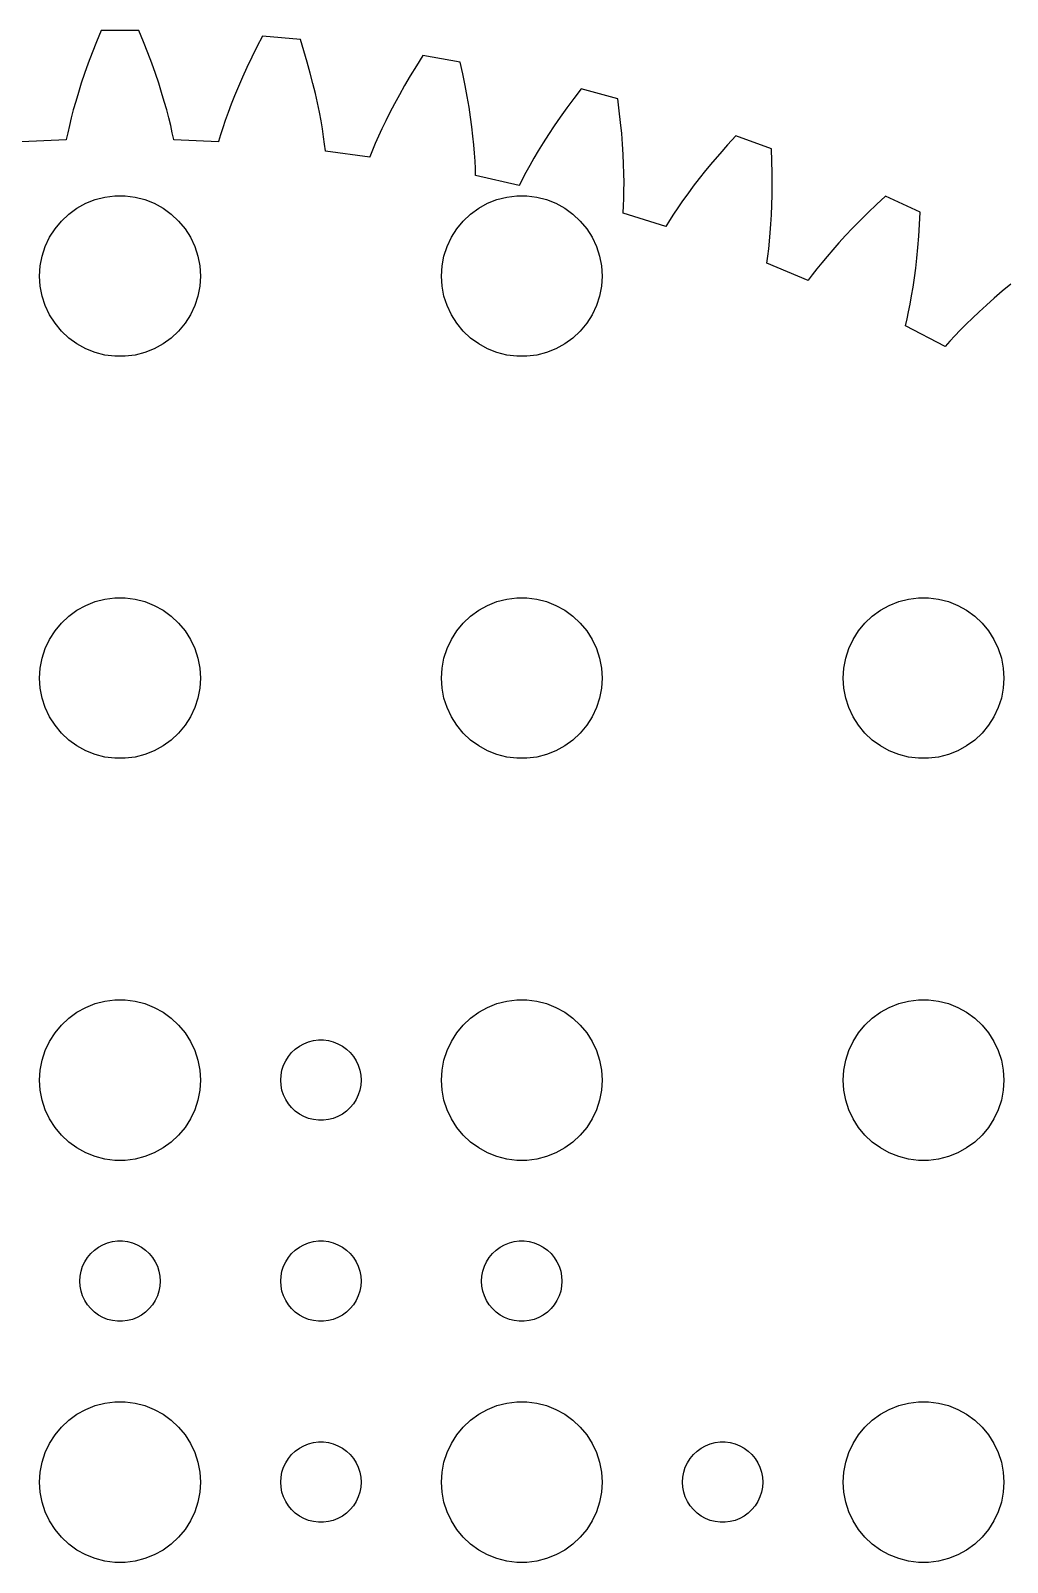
# Model space of a CAD drawing. Header units: metres. Extents: x -69 to 69, y 41 to 289.
# Drawn here: x -3.3 to 33.1, y 232 to 289.2 of the extents above; entities that cross this region are included whole.
import ezdxf

# ---------------------------------------------------------------- set-up
doc = ezdxf.new("R2010")
doc.units = ezdxf.units.M

msp = doc.modelspace()

# ---------------------------------------------------------------- linework, layer by layer
for p, q in [((-0.88176, 288.737), (-1.04155, 288.33)), ((-0.70831, 289.157), (-0.88176, 288.737)), ((0.70831, 289.157), (-0.70831, 289.157)), ((0.88176, 288.737), (0.70831, 289.157)), ((1.04155, 288.33), (0.88176, 288.737)), ((5.32181, 288.956), (5.11238, 288.552)), ((6.73305, 288.832), (5.32181, 288.956)), ((6.8692, 288.398), (6.73305, 288.832)), ((-1.04155, 288.33), (-1.18819, 287.938)), ((1.18819, 287.938), (1.04155, 288.33)), ((4.91779, 288.161), (4.73752, 287.783)), ((5.11238, 288.552), (4.91779, 288.161)), ((6.99295, 287.979), (6.8692, 288.398)), ((11.3114, 288.229), (11.0676, 287.846)), ((12.7065, 287.983), (11.3114, 288.229)), ((-1.32222, 287.56), (-1.44417, 287.197)), ((-1.18819, 287.938), (-1.32222, 287.56)), ((1.32222, 287.56), (1.18819, 287.938)), ((1.44417, 287.197), (1.32222, 287.56)), ((4.73752, 287.783), (4.57106, 287.418)), ((7.10484, 287.576), (6.99295, 287.979)), ((7.20544, 287.188), (7.10484, 287.576)), ((10.8397, 287.473), (10.6272, 287.112)), ((11.0676, 287.846), (10.8397, 287.473)), ((12.8044, 287.539), (12.7065, 287.983)), ((12.8911, 287.111), (12.8044, 287.539)), ((-1.44417, 287.197), (-1.55457, 286.849)), ((1.55457, 286.849), (1.44417, 287.197)), ((4.41795, 287.067), (4.27765, 286.73)), ((4.57106, 287.418), (4.41795, 287.067)), ((7.29529, 286.816), (7.20544, 287.188)), ((10.6272, 287.112), (10.4296, 286.763)), ((12.9674, 286.7), (12.8911, 287.111)), ((17.215, 286.984), (16.9386, 286.623)), ((18.5833, 286.617), (17.215, 286.984)), ((-1.65396, 286.517), (-1.74289, 286.2)), ((-1.55457, 286.849), (-1.65396, 286.517)), ((1.65396, 286.517), (1.55457, 286.849)), ((1.74289, 286.2), (1.65396, 286.517)), ((4.14966, 286.408), (4.03345, 286.1)), ((4.27765, 286.73), (4.14966, 286.408)), ((7.37495, 286.46), (7.29529, 286.816)), ((7.44499, 286.12), (7.37495, 286.46)), ((10.2464, 286.427), (10.0773, 286.104)), ((10.4296, 286.763), (10.2464, 286.427)), ((13.0338, 286.304), (12.9674, 286.7)), ((16.9386, 286.623), (16.6791, 286.272)), ((18.6421, 286.166), (18.5833, 286.617)), ((-1.82193, 285.899), (-1.89163, 285.614)), ((-1.74289, 286.2), (-1.82193, 285.899)), ((1.82193, 285.899), (1.74289, 286.2)), ((1.89163, 285.614), (1.82193, 285.899)), ((3.92848, 285.807), (3.83423, 285.53)), ((4.03345, 286.1), (3.92848, 285.807)), ((7.50597, 285.796), (7.44499, 286.12)), ((7.55847, 285.49), (7.50597, 285.796)), ((9.92169, 285.794), (9.7791, 285.497)), ((10.0773, 286.104), (9.92169, 285.794)), ((13.0909, 285.926), (13.0338, 286.304)), ((13.1392, 285.564), (13.0909, 285.926)), ((16.4359, 285.931), (16.2087, 285.6)), ((16.6791, 286.272), (16.4359, 285.931)), ((18.6912, 285.732), (18.6421, 286.166)), ((-1.95256, 285.346), (-2.00529, 285.094)), ((-1.89163, 285.614), (-1.95256, 285.346)), ((1.95256, 285.346), (1.89163, 285.614)), ((2.00529, 285.094), (1.95256, 285.346)), ((3.75014, 285.267), (3.67566, 285.021)), ((3.83423, 285.53), (3.75014, 285.267)), ((7.60309, 285.2), (7.55847, 285.49)), ((7.6404, 284.927), (7.60309, 285.2)), ((9.64902, 285.214), (9.53091, 284.946)), ((9.7791, 285.497), (9.64902, 285.214)), ((13.1794, 285.219), (13.1392, 285.564)), ((13.2119, 284.892), (13.1794, 285.219)), ((15.997, 285.281), (15.8003, 284.974)), ((16.2087, 285.6), (15.997, 285.281)), ((18.7313, 285.316), (18.6912, 285.732)), ((18.763, 284.916), (18.7313, 285.316)), ((22.9875, 285.229), (22.6808, 284.893)), ((24.3187, 284.744), (22.9875, 285.229)), ((-2.00494, 285.083), (-3.67519, 285.013)), ((-2.00529, 285.094), (-2.00494, 285.083)), ((2.00504, 285.086), (2.00529, 285.094)), ((3.675, 285.01), (2.00504, 285.086)), ((3.67566, 285.021), (3.675, 285.01)), ((7.67099, 284.672), (7.6404, 284.927)), ((7.67, 284.663), (7.67099, 284.672)), ((9.32698, 284.442), (7.67, 284.663)), ((9.4243, 284.692), (9.32864, 284.453)), ((9.53091, 284.946), (9.4243, 284.692)), ((13.2375, 284.582), (13.2119, 284.892)), ((15.6182, 284.678), (15.4503, 284.395)), ((15.8003, 284.974), (15.6182, 284.678)), ((18.7869, 284.534), (18.763, 284.916)), ((22.6808, 284.893), (22.3916, 284.566)), ((24.3379, 284.29), (24.3187, 284.744)), ((9.32864, 284.453), (9.32698, 284.442)), ((13.2567, 284.289), (13.2375, 284.582)), ((13.2701, 284.014), (13.2567, 284.289)), ((15.2961, 284.125), (15.1551, 283.868)), ((15.4503, 284.395), (15.2961, 284.125)), ((18.8035, 284.169), (18.7869, 284.534)), ((18.8134, 283.822), (18.8035, 284.169)), ((22.1196, 284.247), (21.8645, 283.938)), ((22.3916, 284.566), (22.1196, 284.247)), ((24.3491, 283.853), (24.3379, 284.29)), ((13.2783, 283.757), (13.2701, 284.014)), ((13.2766, 283.749), (13.2783, 283.757)), ((14.908, 283.384), (13.2766, 283.749)), ((15.0267, 283.625), (14.9106, 283.395)), ((15.1551, 283.868), (15.0267, 283.625)), ((18.8173, 283.493), (18.8134, 283.822)), ((18.8158, 283.182), (18.8173, 283.493)), ((21.6257, 283.639), (21.403, 283.35)), ((21.8645, 283.938), (21.6257, 283.639)), ((24.3527, 283.434), (24.3491, 283.853)), ((-0.92705, 282.853), (-0.56213, 282.947)), ((-0.56213, 282.947), (-0.18837, 282.994)), ((-0.18837, 282.994), (0.18837, 282.994)), ((0.18837, 282.994), (0.56213, 282.947)), ((0.56213, 282.947), (0.92705, 282.853)), ((14.0729, 282.853), (14.4379, 282.947)), ((14.4379, 282.947), (14.8116, 282.994)), ((14.8116, 282.994), (15.1884, 282.994)), ((14.9106, 283.395), (14.908, 283.384)), ((15.1884, 282.994), (15.5621, 282.947)), ((15.5621, 282.947), (15.927, 282.853)), ((18.8094, 282.889), (18.8158, 283.182)), ((21.1959, 283.071), (21.004, 282.804)), ((21.403, 283.35), (21.1959, 283.071)), ((24.3399, 282.651), (24.3494, 283.034)), ((24.3494, 283.034), (24.3527, 283.434)), ((28.5851, 282.977), (28.2502, 282.669)), ((29.869, 282.378), (28.5851, 282.977)), ((-1.91226, 282.312), (-1.60747, 282.533)), ((-1.60747, 282.533), (-1.27733, 282.714)), ((-1.27733, 282.714), (-0.92705, 282.853)), ((0.92705, 282.853), (1.27733, 282.714)), ((1.27733, 282.714), (1.60747, 282.533)), ((1.60747, 282.533), (1.91226, 282.312)), ((13.0877, 282.312), (13.3925, 282.533)), ((13.3925, 282.533), (13.7227, 282.714)), ((13.7227, 282.714), (14.0729, 282.853)), ((15.927, 282.853), (16.2773, 282.714)), ((16.2773, 282.714), (16.6075, 282.533)), ((16.6075, 282.533), (16.9123, 282.312)), ((18.7821, 282.349), (18.7846, 282.357)), ((20.3755, 281.843), (18.7821, 282.349)), ((18.7846, 282.357), (18.7988, 282.614)), ((18.7988, 282.614), (18.8094, 282.889)), ((20.8268, 282.548), (20.6639, 282.304)), ((21.004, 282.804), (20.8268, 282.548)), ((24.3246, 282.286), (24.3399, 282.651)), ((27.9337, 282.368), (27.635, 282.075)), ((28.2502, 282.669), (27.9337, 282.368)), ((29.8485, 281.924), (29.869, 282.378)), ((-2.62891, 281.445), (-2.42705, 281.763)), ((-2.42705, 281.763), (-2.1869, 282.054)), ((-2.1869, 282.054), (-1.91226, 282.312)), ((1.91226, 282.312), (2.1869, 282.054)), ((2.1869, 282.054), (2.42705, 281.763)), ((2.42705, 281.763), (2.62891, 281.445)), ((12.3711, 281.445), (12.5729, 281.763)), ((12.5729, 281.763), (12.8131, 282.054)), ((12.8131, 282.054), (13.0877, 282.312)), ((16.9123, 282.312), (17.1869, 282.054)), ((17.1869, 282.054), (17.427, 281.763)), ((17.427, 281.763), (17.6289, 281.445)), ((20.3791, 281.854), (20.3755, 281.843)), ((20.5148, 282.073), (20.3791, 281.854)), ((20.6639, 282.304), (20.5148, 282.073)), ((24.2795, 281.612), (24.3043, 281.94)), ((24.3043, 281.94), (24.3246, 282.286)), ((27.3538, 281.789), (27.0899, 281.512)), ((27.635, 282.075), (27.3538, 281.789)), ((29.8216, 281.488), (29.8485, 281.924)), ((-2.78932, 281.104), (-2.62891, 281.445)), ((2.62891, 281.445), (2.78932, 281.104)), ((12.2107, 281.104), (12.3711, 281.445)), ((17.6289, 281.445), (17.7893, 281.104)), ((24.219, 281.01), (24.2509, 281.302)), ((24.2509, 281.302), (24.2795, 281.612)), ((26.8428, 281.243), (26.6123, 280.984)), ((27.0899, 281.512), (26.8428, 281.243)), ((29.7887, 281.071), (29.8216, 281.488)), ((-2.97633, 280.376), (-2.90575, 280.746)), ((-2.90575, 280.746), (-2.78932, 281.104)), ((2.78932, 281.104), (2.90575, 280.746)), ((2.90575, 280.746), (2.97633, 280.376)), ((12.0237, 280.376), (12.0942, 280.746)), ((12.0942, 280.746), (12.2107, 281.104)), ((17.7893, 281.104), (17.9057, 280.746)), ((17.9057, 280.746), (17.9763, 280.376)), ((24.1479, 280.483), (24.1844, 280.737)), ((24.1844, 280.737), (24.219, 281.01)), ((26.3978, 280.734), (26.1989, 280.495)), ((26.6123, 280.984), (26.3978, 280.734)), ((29.7076, 280.291), (29.7505, 280.672)), ((29.7505, 280.672), (29.7887, 281.071)), ((-3, 280), (-2.97633, 280.376)), ((2.97633, 280.376), (3, 280)), ((12, 280), (12.0237, 280.376)), ((17.9763, 280.376), (18, 280)), ((24.1447, 280.475), (24.1479, 280.483)), ((25.688, 279.832), (24.1447, 280.475)), ((25.8468, 280.049), (25.6925, 279.843)), ((26.0154, 280.266), (25.8468, 280.049)), ((26.1989, 280.495), (26.0154, 280.266)), ((29.6607, 279.929), (29.7076, 280.291)), ((-2.97633, 279.624), (-3, 280)), ((-2.90575, 279.254), (-2.97633, 279.624)), ((2.97633, 279.624), (2.90575, 279.254)), ((3, 280), (2.97633, 279.624)), ((12.0237, 279.624), (12, 280)), ((12.0942, 279.254), (12.0237, 279.624)), ((17.9763, 279.624), (17.9057, 279.254)), ((18, 280), (17.9763, 279.624)), ((25.6925, 279.843), (25.688, 279.832)), ((29.5569, 279.261), (29.6102, 279.586)), ((29.6102, 279.586), (29.6607, 279.929)), ((33.2631, 279.697), (32.94, 279.43)), ((-2.78932, 278.896), (-2.90575, 279.254)), ((2.90575, 279.254), (2.78932, 278.896)), ((12.2107, 278.896), (12.0942, 279.254)), ((17.9057, 279.254), (17.7893, 278.896)), ((29.4442, 278.667), (29.5014, 278.955)), ((29.5014, 278.955), (29.5569, 279.261)), ((32.3479, 278.917), (32.0784, 278.671)), ((32.635, 279.17), (32.3479, 278.917)), ((32.94, 279.43), (32.635, 279.17)), ((-2.62891, 278.555), (-2.78932, 278.896)), ((-2.42705, 278.237), (-2.62891, 278.555)), ((2.62891, 278.555), (2.42705, 278.237)), ((2.78932, 278.896), (2.62891, 278.555)), ((12.3711, 278.555), (12.2107, 278.896)), ((12.5729, 278.237), (12.3711, 278.555)), ((17.6289, 278.555), (17.427, 278.237)), ((17.7893, 278.896), (17.6289, 278.555)), ((29.3274, 278.148), (29.386, 278.398)), ((29.386, 278.398), (29.4442, 278.667)), ((31.8261, 278.432), (31.5906, 278.202)), ((32.0784, 278.671), (31.8261, 278.432)), ((-2.1869, 277.946), (-2.42705, 278.237)), ((-1.91226, 277.688), (-2.1869, 277.946)), ((2.1869, 277.946), (1.91226, 277.688)), ((2.42705, 278.237), (2.1869, 277.946)), ((12.8131, 277.946), (12.5729, 278.237)), ((13.0877, 277.688), (12.8131, 277.946)), ((17.1869, 277.946), (16.9123, 277.688)), ((17.427, 278.237), (17.1869, 277.946)), ((29.3235, 278.14), (29.3274, 278.148)), ((30.8049, 277.366), (29.3235, 278.14)), ((31.169, 277.77), (30.982, 277.568)), ((31.3717, 277.981), (31.169, 277.77)), ((31.5906, 278.202), (31.3717, 277.981)), ((-1.60747, 277.467), (-1.91226, 277.688)), ((-1.27733, 277.286), (-1.60747, 277.467)), ((-0.92705, 277.147), (-1.27733, 277.286)), ((1.27733, 277.286), (0.92705, 277.147)), ((1.60747, 277.467), (1.27733, 277.286)), ((1.91226, 277.688), (1.60747, 277.467)), ((13.3925, 277.467), (13.0877, 277.688)), ((13.7227, 277.286), (13.3925, 277.467)), ((14.0729, 277.147), (13.7227, 277.286)), ((16.2773, 277.286), (15.927, 277.147)), ((16.6075, 277.467), (16.2773, 277.286)), ((16.9123, 277.688), (16.6075, 277.467)), ((30.8104, 277.376), (30.8049, 277.366)), ((30.982, 277.568), (30.8104, 277.376)), ((-0.56213, 277.053), (-0.92705, 277.147)), ((-0.18837, 277.006), (-0.56213, 277.053)), ((0.18837, 277.006), (-0.18837, 277.006)), ((0.56213, 277.053), (0.18837, 277.006)), ((0.92705, 277.147), (0.56213, 277.053)), ((14.4379, 277.053), (14.0729, 277.147)), ((14.8116, 277.006), (14.4379, 277.053)), ((15.1884, 277.006), (14.8116, 277.006)), ((15.5621, 277.053), (15.1884, 277.006)), ((15.927, 277.147), (15.5621, 277.053)), ((-1.91226, 267.312), (-1.60747, 267.533)), ((-1.60747, 267.533), (-1.27733, 267.714)), ((-1.27733, 267.714), (-0.92705, 267.853)), ((-0.92705, 267.853), (-0.56213, 267.947)), ((-0.56213, 267.947), (-0.18837, 267.994)), ((-0.18837, 267.994), (0.18837, 267.994)), ((0.18837, 267.994), (0.56213, 267.947)), ((0.56213, 267.947), (0.92705, 267.853)), ((0.92705, 267.853), (1.27733, 267.714)), ((1.27733, 267.714), (1.60747, 267.533)), ((1.60747, 267.533), (1.91226, 267.312)), ((13.0877, 267.312), (13.3925, 267.533)), ((13.3925, 267.533), (13.7227, 267.714)), ((13.7227, 267.714), (14.0729, 267.853)), ((14.0729, 267.853), (14.4379, 267.947)), ((14.4379, 267.947), (14.8116, 267.994)), ((14.8116, 267.994), (15.1884, 267.994)), ((15.1884, 267.994), (15.5621, 267.947)), ((15.5621, 267.947), (15.927, 267.853)), ((15.927, 267.853), (16.2773, 267.714)), ((16.2773, 267.714), (16.6075, 267.533)), ((16.6075, 267.533), (16.9123, 267.312)), ((28.0877, 267.312), (28.3925, 267.533)), ((28.3925, 267.533), (28.7227, 267.714)), ((28.7227, 267.714), (29.0729, 267.853)), ((29.0729, 267.853), (29.4379, 267.947)), ((29.4379, 267.947), (29.8116, 267.994)), ((29.8116, 267.994), (30.1884, 267.994)), ((30.1884, 267.994), (30.5621, 267.947)), ((30.5621, 267.947), (30.927, 267.853)), ((30.927, 267.853), (31.2773, 267.714)), ((31.2773, 267.714), (31.6075, 267.533)), ((31.6075, 267.533), (31.9123, 267.312)), ((-2.42705, 266.763), (-2.1869, 267.054)), ((-2.1869, 267.054), (-1.91226, 267.312)), ((1.91226, 267.312), (2.1869, 267.054)), ((2.1869, 267.054), (2.42705, 266.763)), ((12.5729, 266.763), (12.8131, 267.054)), ((12.8131, 267.054), (13.0877, 267.312)), ((16.9123, 267.312), (17.1869, 267.054)), ((17.1869, 267.054), (17.427, 266.763)), ((27.5729, 266.763), (27.8131, 267.054)), ((27.8131, 267.054), (28.0877, 267.312)), ((31.9123, 267.312), (32.1869, 267.054)), ((32.1869, 267.054), (32.427, 266.763)), ((-2.78932, 266.104), (-2.62891, 266.445)), ((-2.62891, 266.445), (-2.42705, 266.763)), ((2.42705, 266.763), (2.62891, 266.445)), ((2.62891, 266.445), (2.78932, 266.104)), ((12.2107, 266.104), (12.3711, 266.445)), ((12.3711, 266.445), (12.5729, 266.763)), ((17.427, 266.763), (17.6289, 266.445)), ((17.6289, 266.445), (17.7893, 266.104)), ((27.2107, 266.104), (27.3711, 266.445)), ((27.3711, 266.445), (27.5729, 266.763)), ((32.427, 266.763), (32.6289, 266.445)), ((32.6289, 266.445), (32.7893, 266.104)), ((-2.90575, 265.746), (-2.78932, 266.104)), ((2.78932, 266.104), (2.90575, 265.746)), ((12.0942, 265.746), (12.2107, 266.104)), ((17.7893, 266.104), (17.9057, 265.746)), ((27.0942, 265.746), (27.2107, 266.104)), ((32.7893, 266.104), (32.9057, 265.746)), ((-3, 265), (-2.97633, 265.376)), ((-2.97633, 265.376), (-2.90575, 265.746)), ((2.90575, 265.746), (2.97633, 265.376)), ((2.97633, 265.376), (3, 265)), ((12, 265), (12.0237, 265.376)), ((12.0237, 265.376), (12.0942, 265.746)), ((17.9057, 265.746), (17.9763, 265.376)), ((17.9763, 265.376), (18, 265)), ((27, 265), (27.0237, 265.376)), ((27.0237, 265.376), (27.0942, 265.746)), ((32.9057, 265.746), (32.9763, 265.376)), ((32.9763, 265.376), (33, 265)), ((-2.97633, 264.624), (-3, 265)), ((-2.90575, 264.254), (-2.97633, 264.624)), ((2.97633, 264.624), (2.90575, 264.254)), ((3, 265), (2.97633, 264.624)), ((12.0237, 264.624), (12, 265)), ((12.0942, 264.254), (12.0237, 264.624)), ((17.9763, 264.624), (17.9057, 264.254)), ((18, 265), (17.9763, 264.624)), ((27.0237, 264.624), (27, 265)), ((27.0942, 264.254), (27.0237, 264.624)), ((32.9763, 264.624), (32.9057, 264.254)), ((33, 265), (32.9763, 264.624)), ((-2.78932, 263.896), (-2.90575, 264.254)), ((2.90575, 264.254), (2.78932, 263.896)), ((12.2107, 263.896), (12.0942, 264.254)), ((17.9057, 264.254), (17.7893, 263.896)), ((27.2107, 263.896), (27.0942, 264.254)), ((32.9057, 264.254), (32.7893, 263.896)), ((-2.62891, 263.555), (-2.78932, 263.896)), ((-2.42705, 263.237), (-2.62891, 263.555)), ((2.62891, 263.555), (2.42705, 263.237)), ((2.78932, 263.896), (2.62891, 263.555)), ((12.3711, 263.555), (12.2107, 263.896)), ((12.5729, 263.237), (12.3711, 263.555)), ((17.6289, 263.555), (17.427, 263.237)), ((17.7893, 263.896), (17.6289, 263.555)), ((27.3711, 263.555), (27.2107, 263.896)), ((27.5729, 263.237), (27.3711, 263.555)), ((32.6289, 263.555), (32.427, 263.237)), ((32.7893, 263.896), (32.6289, 263.555)), ((-2.1869, 262.946), (-2.42705, 263.237)), ((-1.91226, 262.688), (-2.1869, 262.946)), ((2.1869, 262.946), (1.91226, 262.688)), ((2.42705, 263.237), (2.1869, 262.946)), ((12.8131, 262.946), (12.5729, 263.237)), ((13.0877, 262.688), (12.8131, 262.946)), ((17.1869, 262.946), (16.9123, 262.688)), ((17.427, 263.237), (17.1869, 262.946)), ((27.8131, 262.946), (27.5729, 263.237)), ((28.0877, 262.688), (27.8131, 262.946)), ((32.1869, 262.946), (31.9123, 262.688)), ((32.427, 263.237), (32.1869, 262.946)), ((-1.60747, 262.467), (-1.91226, 262.688)), ((-1.27733, 262.286), (-1.60747, 262.467)), ((1.60747, 262.467), (1.27733, 262.286)), ((1.91226, 262.688), (1.60747, 262.467)), ((13.3925, 262.467), (13.0877, 262.688)), ((13.7227, 262.286), (13.3925, 262.467)), ((16.6075, 262.467), (16.2773, 262.286)), ((16.9123, 262.688), (16.6075, 262.467)), ((28.3925, 262.467), (28.0877, 262.688)), ((28.7227, 262.286), (28.3925, 262.467)), ((31.6075, 262.467), (31.2773, 262.286)), ((31.9123, 262.688), (31.6075, 262.467)), ((-0.92705, 262.147), (-1.27733, 262.286)), ((-0.56213, 262.053), (-0.92705, 262.147)), ((-0.18837, 262.006), (-0.56213, 262.053)), ((0.18837, 262.006), (-0.18837, 262.006)), ((0.56213, 262.053), (0.18837, 262.006)), ((0.92705, 262.147), (0.56213, 262.053)), ((1.27733, 262.286), (0.92705, 262.147)), ((14.0729, 262.147), (13.7227, 262.286)), ((14.4379, 262.053), (14.0729, 262.147)), ((14.8116, 262.006), (14.4379, 262.053)), ((15.1884, 262.006), (14.8116, 262.006)), ((15.5621, 262.053), (15.1884, 262.006)), ((15.927, 262.147), (15.5621, 262.053)), ((16.2773, 262.286), (15.927, 262.147)), ((29.0729, 262.147), (28.7227, 262.286)), ((29.4379, 262.053), (29.0729, 262.147)), ((29.8116, 262.006), (29.4379, 262.053)), ((30.1884, 262.006), (29.8116, 262.006)), ((30.5621, 262.053), (30.1884, 262.006)), ((30.927, 262.147), (30.5621, 262.053)), ((31.2773, 262.286), (30.927, 262.147)), ((-1.60747, 252.533), (-1.27733, 252.714)), ((-1.27733, 252.714), (-0.92705, 252.853)), ((-0.92705, 252.853), (-0.56213, 252.947)), ((-0.56213, 252.947), (-0.18837, 252.994)), ((-0.18837, 252.994), (0.18837, 252.994)), ((0.18837, 252.994), (0.56213, 252.947)), ((0.56213, 252.947), (0.92705, 252.853)), ((0.92705, 252.853), (1.27733, 252.714)), ((1.27733, 252.714), (1.60747, 252.533)), ((13.3925, 252.533), (13.7227, 252.714)), ((13.7227, 252.714), (14.0729, 252.853)), ((14.0729, 252.853), (14.4379, 252.947)), ((14.4379, 252.947), (14.8116, 252.994)), ((14.8116, 252.994), (15.1884, 252.994)), ((15.1884, 252.994), (15.5621, 252.947)), ((15.5621, 252.947), (15.927, 252.853)), ((15.927, 252.853), (16.2773, 252.714)), ((16.2773, 252.714), (16.6075, 252.533)), ((28.3925, 252.533), (28.7227, 252.714)), ((28.7227, 252.714), (29.0729, 252.853)), ((29.0729, 252.853), (29.4379, 252.947)), ((29.4379, 252.947), (29.8116, 252.994)), ((29.8116, 252.994), (30.1884, 252.994)), ((30.1884, 252.994), (30.5621, 252.947)), ((30.5621, 252.947), (30.927, 252.853)), ((30.927, 252.853), (31.2773, 252.714)), ((31.2773, 252.714), (31.6075, 252.533)), ((-2.42705, 251.763), (-2.1869, 252.054)), ((-2.1869, 252.054), (-1.91226, 252.312)), ((-1.91226, 252.312), (-1.60747, 252.533)), ((1.60747, 252.533), (1.91226, 252.312)), ((1.91226, 252.312), (2.1869, 252.054)), ((2.1869, 252.054), (2.42705, 251.763)), ((12.5729, 251.763), (12.8131, 252.054)), ((12.8131, 252.054), (13.0877, 252.312)), ((13.0877, 252.312), (13.3925, 252.533)), ((16.6075, 252.533), (16.9123, 252.312)), ((16.9123, 252.312), (17.1869, 252.054)), ((17.1869, 252.054), (17.427, 251.763)), ((27.5729, 251.763), (27.8131, 252.054)), ((27.8131, 252.054), (28.0877, 252.312)), ((28.0877, 252.312), (28.3925, 252.533)), ((31.6075, 252.533), (31.9123, 252.312)), ((31.9123, 252.312), (32.1869, 252.054)), ((32.1869, 252.054), (32.427, 251.763)), ((-2.62891, 251.445), (-2.42705, 251.763)), ((2.42705, 251.763), (2.62891, 251.445)), ((7.03647, 251.427), (7.21892, 251.473)), ((7.21892, 251.473), (7.40581, 251.497)), ((7.40581, 251.497), (7.59418, 251.497)), ((7.59418, 251.497), (7.78107, 251.473)), ((7.78107, 251.473), (7.96352, 251.427)), ((12.3711, 251.445), (12.5729, 251.763)), ((17.427, 251.763), (17.6289, 251.445)), ((27.3711, 251.445), (27.5729, 251.763)), ((32.427, 251.763), (32.6289, 251.445)), ((-2.90575, 250.746), (-2.78932, 251.104)), ((-2.78932, 251.104), (-2.62891, 251.445)), ((2.62891, 251.445), (2.78932, 251.104)), ((2.78932, 251.104), (2.90575, 250.746)), ((6.28647, 250.882), (6.40654, 251.027)), ((6.40654, 251.027), (6.54385, 251.156)), ((6.54385, 251.156), (6.69626, 251.266)), ((6.69626, 251.266), (6.86133, 251.357)), ((6.86133, 251.357), (7.03647, 251.427)), ((7.96352, 251.427), (8.13866, 251.357)), ((8.13866, 251.357), (8.30373, 251.266)), ((8.30373, 251.266), (8.45613, 251.156)), ((8.45613, 251.156), (8.59344, 251.027)), ((8.59344, 251.027), (8.71352, 250.882)), ((12.0942, 250.746), (12.2107, 251.104)), ((12.2107, 251.104), (12.3711, 251.445)), ((17.6289, 251.445), (17.7893, 251.104)), ((17.7893, 251.104), (17.9057, 250.746)), ((27.0942, 250.746), (27.2107, 251.104)), ((27.2107, 251.104), (27.3711, 251.445)), ((32.6289, 251.445), (32.7893, 251.104)), ((32.7893, 251.104), (32.9057, 250.746)), ((-3, 250), (-2.97633, 250.376)), ((-2.97633, 250.376), (-2.90575, 250.746)), ((2.90575, 250.746), (2.97633, 250.376)), ((2.97633, 250.376), (3, 250)), ((6.01183, 250.188), (6.04712, 250.373)), ((6.04712, 250.373), (6.10533, 250.552)), ((6.10533, 250.552), (6.18553, 250.723)), ((6.18553, 250.723), (6.28647, 250.882)), ((8.71352, 250.882), (8.81445, 250.723)), ((8.81445, 250.723), (8.89465, 250.552)), ((8.89465, 250.552), (8.95287, 250.373)), ((8.95287, 250.373), (8.98816, 250.188)), ((12, 250), (12.0237, 250.376)), ((12.0237, 250.376), (12.0942, 250.746)), ((17.9057, 250.746), (17.9763, 250.376)), ((17.9763, 250.376), (18, 250)), ((27, 250), (27.0237, 250.376)), ((27.0237, 250.376), (27.0942, 250.746)), ((32.9057, 250.746), (32.9763, 250.376)), ((32.9763, 250.376), (33, 250)), ((-2.97633, 249.624), (-3, 250)), ((3, 250), (2.97633, 249.624)), ((6, 250), (6.01183, 250.188)), ((6.01183, 249.812), (6, 250)), ((6.04712, 249.627), (6.01183, 249.812)), ((8.98816, 249.812), (8.95287, 249.627)), ((8.98816, 250.188), (9, 250)), ((9, 250), (8.98816, 249.812)), ((12.0237, 249.624), (12, 250)), ((18, 250), (17.9763, 249.624)), ((27.0237, 249.624), (27, 250)), ((33, 250), (32.9763, 249.624)), ((-2.90575, 249.254), (-2.97633, 249.624)), ((-2.78932, 248.896), (-2.90575, 249.254)), ((2.90575, 249.254), (2.78932, 248.896)), ((2.97633, 249.624), (2.90575, 249.254)), ((6.10533, 249.448), (6.04712, 249.627)), ((6.18553, 249.277), (6.10533, 249.448)), ((6.28647, 249.118), (6.18553, 249.277)), ((8.81445, 249.277), (8.71352, 249.118)), ((8.89465, 249.448), (8.81445, 249.277)), ((8.95287, 249.627), (8.89465, 249.448)), ((12.0942, 249.254), (12.0237, 249.624)), ((12.2107, 248.896), (12.0942, 249.254)), ((17.9057, 249.254), (17.7893, 248.896)), ((17.9763, 249.624), (17.9057, 249.254)), ((27.0942, 249.254), (27.0237, 249.624)), ((27.2107, 248.896), (27.0942, 249.254)), ((32.9057, 249.254), (32.7893, 248.896)), ((32.9763, 249.624), (32.9057, 249.254)), ((-2.62891, 248.555), (-2.78932, 248.896)), ((2.78932, 248.896), (2.62891, 248.555)), ((6.40654, 248.973), (6.28647, 249.118)), ((6.54385, 248.844), (6.40654, 248.973)), ((6.69626, 248.734), (6.54385, 248.844)), ((6.86133, 248.643), (6.69626, 248.734)), ((7.03647, 248.573), (6.86133, 248.643)), ((8.13866, 248.643), (7.96352, 248.573)), ((8.30373, 248.734), (8.13866, 248.643)), ((8.45613, 248.844), (8.30373, 248.734)), ((8.59344, 248.973), (8.45613, 248.844)), ((8.71352, 249.118), (8.59344, 248.973)), ((12.3711, 248.555), (12.2107, 248.896)), ((17.7893, 248.896), (17.6289, 248.555)), ((27.3711, 248.555), (27.2107, 248.896)), ((32.7893, 248.896), (32.6289, 248.555)), ((-2.42705, 248.237), (-2.62891, 248.555)), ((-2.1869, 247.946), (-2.42705, 248.237)), ((2.42705, 248.237), (2.1869, 247.946)), ((2.62891, 248.555), (2.42705, 248.237)), ((7.21892, 248.527), (7.03647, 248.573)), ((7.40581, 248.503), (7.21892, 248.527)), ((7.59418, 248.503), (7.40581, 248.503)), ((7.78107, 248.527), (7.59418, 248.503)), ((7.96352, 248.573), (7.78107, 248.527)), ((12.5729, 248.237), (12.3711, 248.555)), ((12.8131, 247.946), (12.5729, 248.237)), ((17.427, 248.237), (17.1869, 247.946)), ((17.6289, 248.555), (17.427, 248.237)), ((27.5729, 248.237), (27.3711, 248.555)), ((27.8131, 247.946), (27.5729, 248.237)), ((32.427, 248.237), (32.1869, 247.946)), ((32.6289, 248.555), (32.427, 248.237)), ((-1.91226, 247.688), (-2.1869, 247.946)), ((-1.60747, 247.467), (-1.91226, 247.688)), ((-1.27733, 247.286), (-1.60747, 247.467)), ((1.60747, 247.467), (1.27733, 247.286)), ((1.91226, 247.688), (1.60747, 247.467)), ((2.1869, 247.946), (1.91226, 247.688)), ((13.0877, 247.688), (12.8131, 247.946)), ((13.3925, 247.467), (13.0877, 247.688)), ((13.7227, 247.286), (13.3925, 247.467)), ((16.6075, 247.467), (16.2773, 247.286)), ((16.9123, 247.688), (16.6075, 247.467)), ((17.1869, 247.946), (16.9123, 247.688)), ((28.0877, 247.688), (27.8131, 247.946)), ((28.3925, 247.467), (28.0877, 247.688)), ((28.7227, 247.286), (28.3925, 247.467)), ((31.6075, 247.467), (31.2773, 247.286)), ((31.9123, 247.688), (31.6075, 247.467)), ((32.1869, 247.946), (31.9123, 247.688)), ((-0.92705, 247.147), (-1.27733, 247.286)), ((-0.56213, 247.053), (-0.92705, 247.147)), ((-0.18837, 247.006), (-0.56213, 247.053)), ((0.18837, 247.006), (-0.18837, 247.006)), ((0.56213, 247.053), (0.18837, 247.006)), ((0.92705, 247.147), (0.56213, 247.053)), ((1.27733, 247.286), (0.92705, 247.147)), ((14.0729, 247.147), (13.7227, 247.286)), ((14.4379, 247.053), (14.0729, 247.147)), ((14.8116, 247.006), (14.4379, 247.053)), ((15.1884, 247.006), (14.8116, 247.006)), ((15.5621, 247.053), (15.1884, 247.006)), ((15.927, 247.147), (15.5621, 247.053)), ((16.2773, 247.286), (15.927, 247.147)), ((29.0729, 247.147), (28.7227, 247.286)), ((29.4379, 247.053), (29.0729, 247.147)), ((29.8116, 247.006), (29.4379, 247.053)), ((30.1884, 247.006), (29.8116, 247.006)), ((30.5621, 247.053), (30.1884, 247.006)), ((30.927, 247.147), (30.5621, 247.053)), ((31.2773, 247.286), (30.927, 247.147)), ((-1.21352, 243.382), (-1.09344, 243.527)), ((-1.09344, 243.527), (-0.95613, 243.656)), ((-0.95613, 243.656), (-0.80373, 243.766)), ((-0.80373, 243.766), (-0.63866, 243.857)), ((-0.63866, 243.857), (-0.46352, 243.927)), ((-0.46352, 243.927), (-0.28107, 243.973)), ((-0.28107, 243.973), (-0.09418, 243.997)), ((-0.09418, 243.997), (0.09418, 243.997)), ((0.09418, 243.997), (0.28107, 243.973)), ((0.28107, 243.973), (0.46352, 243.927)), ((0.46352, 243.927), (0.63866, 243.857)), ((0.63866, 243.857), (0.80373, 243.766)), ((0.80373, 243.766), (0.95613, 243.656)), ((0.95613, 243.656), (1.09344, 243.527)), ((1.09344, 243.527), (1.21352, 243.382)), ((6.28647, 243.382), (6.40654, 243.527)), ((6.40654, 243.527), (6.54385, 243.656)), ((6.54385, 243.656), (6.69626, 243.766)), ((6.69626, 243.766), (6.86133, 243.857)), ((6.86133, 243.857), (7.03647, 243.927)), ((7.03647, 243.927), (7.21892, 243.973)), ((7.21892, 243.973), (7.40581, 243.997)), ((7.40581, 243.997), (7.59418, 243.997)), ((7.59418, 243.997), (7.78107, 243.973)), ((7.78107, 243.973), (7.96352, 243.927)), ((7.96352, 243.927), (8.13866, 243.857)), ((8.13866, 243.857), (8.30373, 243.766)), ((8.30373, 243.766), (8.45613, 243.656)), ((8.45613, 243.656), (8.59344, 243.527)), ((8.59344, 243.527), (8.71352, 243.382)), ((13.7865, 243.382), (13.9065, 243.527)), ((13.9065, 243.527), (14.0439, 243.656)), ((14.0439, 243.656), (14.1963, 243.766)), ((14.1963, 243.766), (14.3613, 243.857)), ((14.3613, 243.857), (14.5365, 243.927)), ((14.5365, 243.927), (14.7189, 243.973)), ((14.7189, 243.973), (14.9058, 243.997)), ((14.9058, 243.997), (15.0942, 243.997)), ((15.0942, 243.997), (15.2811, 243.973)), ((15.2811, 243.973), (15.4635, 243.927)), ((15.4635, 243.927), (15.6387, 243.857)), ((15.6387, 243.857), (15.8037, 243.766)), ((15.8037, 243.766), (15.9561, 243.656)), ((15.9561, 243.656), (16.0934, 243.527)), ((16.0934, 243.527), (16.2135, 243.382)), ((-1.45287, 242.873), (-1.39465, 243.052)), ((-1.39465, 243.052), (-1.31445, 243.223)), ((-1.31445, 243.223), (-1.21352, 243.382)), ((1.21352, 243.382), (1.31445, 243.223)), ((1.31445, 243.223), (1.39465, 243.052)), ((1.39465, 243.052), (1.45287, 242.873)), ((6.04712, 242.873), (6.10533, 243.052)), ((6.10533, 243.052), (6.18553, 243.223)), ((6.18553, 243.223), (6.28647, 243.382)), ((8.71352, 243.382), (8.81445, 243.223)), ((8.81445, 243.223), (8.89465, 243.052)), ((8.89465, 243.052), (8.95287, 242.873)), ((13.5471, 242.873), (13.6053, 243.052)), ((13.6053, 243.052), (13.6855, 243.223)), ((13.6855, 243.223), (13.7865, 243.382)), ((16.2135, 243.382), (16.3145, 243.223)), ((16.3145, 243.223), (16.3947, 243.052)), ((16.3947, 243.052), (16.4529, 242.873)), ((-1.5, 242.5), (-1.48816, 242.688)), ((-1.48816, 242.312), (-1.5, 242.5)), ((-1.48816, 242.688), (-1.45287, 242.873)), ((1.45287, 242.873), (1.48816, 242.688)), ((1.48816, 242.688), (1.5, 242.5)), ((1.5, 242.5), (1.48816, 242.312)), ((6, 242.5), (6.01183, 242.688)), ((6.01183, 242.312), (6, 242.5)), ((6.01183, 242.688), (6.04712, 242.873)), ((8.95287, 242.873), (8.98816, 242.688)), ((8.98816, 242.688), (9, 242.5)), ((9, 242.5), (8.98816, 242.312)), ((13.5, 242.5), (13.5118, 242.688)), ((13.5118, 242.312), (13.5, 242.5)), ((13.5118, 242.688), (13.5471, 242.873)), ((16.4529, 242.873), (16.4882, 242.688)), ((16.4882, 242.688), (16.5, 242.5)), ((16.5, 242.5), (16.4882, 242.312)), ((-1.45287, 242.127), (-1.48816, 242.312)), ((-1.39465, 241.948), (-1.45287, 242.127)), ((-1.31445, 241.777), (-1.39465, 241.948)), ((-1.21352, 241.618), (-1.31445, 241.777)), ((1.31445, 241.777), (1.21352, 241.618)), ((1.39465, 241.948), (1.31445, 241.777)), ((1.45287, 242.127), (1.39465, 241.948)), ((1.48816, 242.312), (1.45287, 242.127)), ((6.04712, 242.127), (6.01183, 242.312)), ((6.10533, 241.948), (6.04712, 242.127)), ((6.18553, 241.777), (6.10533, 241.948)), ((6.28647, 241.618), (6.18553, 241.777)), ((8.81445, 241.777), (8.71352, 241.618)), ((8.89465, 241.948), (8.81445, 241.777)), ((8.95287, 242.127), (8.89465, 241.948)), ((8.98816, 242.312), (8.95287, 242.127)), ((13.5471, 242.127), (13.5118, 242.312)), ((13.6053, 241.948), (13.5471, 242.127)), ((13.6855, 241.777), (13.6053, 241.948)), ((13.7865, 241.618), (13.6855, 241.777)), ((16.3145, 241.777), (16.2135, 241.618)), ((16.3947, 241.948), (16.3145, 241.777)), ((16.4529, 242.127), (16.3947, 241.948)), ((16.4882, 242.312), (16.4529, 242.127)), ((-1.09344, 241.473), (-1.21352, 241.618)), ((-0.95613, 241.344), (-1.09344, 241.473)), ((-0.80373, 241.234), (-0.95613, 241.344)), ((-0.63866, 241.143), (-0.80373, 241.234)), ((0.80373, 241.234), (0.63866, 241.143)), ((0.95613, 241.344), (0.80373, 241.234)), ((1.09344, 241.473), (0.95613, 241.344)), ((1.21352, 241.618), (1.09344, 241.473)), ((6.40654, 241.473), (6.28647, 241.618)), ((6.54385, 241.344), (6.40654, 241.473)), ((6.69626, 241.234), (6.54385, 241.344)), ((6.86133, 241.143), (6.69626, 241.234)), ((8.30373, 241.234), (8.13866, 241.143)), ((8.45613, 241.344), (8.30373, 241.234)), ((8.59344, 241.473), (8.45613, 241.344)), ((8.71352, 241.618), (8.59344, 241.473)), ((13.9065, 241.473), (13.7865, 241.618)), ((14.0439, 241.344), (13.9065, 241.473)), ((14.1963, 241.234), (14.0439, 241.344)), ((14.3613, 241.143), (14.1963, 241.234)), ((15.8037, 241.234), (15.6387, 241.143)), ((15.9561, 241.344), (15.8037, 241.234)), ((16.0934, 241.473), (15.9561, 241.344)), ((16.2135, 241.618), (16.0934, 241.473)), ((-0.46352, 241.073), (-0.63866, 241.143)), ((-0.28107, 241.027), (-0.46352, 241.073)), ((-0.09418, 241.003), (-0.28107, 241.027)), ((0.09418, 241.003), (-0.09418, 241.003)), ((0.28107, 241.027), (0.09418, 241.003)), ((0.46352, 241.073), (0.28107, 241.027)), ((0.63866, 241.143), (0.46352, 241.073)), ((7.03647, 241.073), (6.86133, 241.143)), ((7.21892, 241.027), (7.03647, 241.073)), ((7.40581, 241.003), (7.21892, 241.027)), ((7.59418, 241.003), (7.40581, 241.003)), ((7.78107, 241.027), (7.59418, 241.003)), ((7.96352, 241.073), (7.78107, 241.027)), ((8.13866, 241.143), (7.96352, 241.073)), ((14.5365, 241.073), (14.3613, 241.143)), ((14.7189, 241.027), (14.5365, 241.073)), ((14.9058, 241.003), (14.7189, 241.027)), ((15.0942, 241.003), (14.9058, 241.003)), ((15.2811, 241.027), (15.0942, 241.003)), ((15.4635, 241.073), (15.2811, 241.027)), ((15.6387, 241.143), (15.4635, 241.073)), ((-1.27733, 237.714), (-0.92705, 237.853)), ((-0.92705, 237.853), (-0.56213, 237.947)), ((-0.56213, 237.947), (-0.18837, 237.994)), ((-0.18837, 237.994), (0.18837, 237.994)), ((0.18837, 237.994), (0.56213, 237.947)), ((0.56213, 237.947), (0.92705, 237.853)), ((0.92705, 237.853), (1.27733, 237.714)), ((13.7227, 237.714), (14.0729, 237.853)), ((14.0729, 237.853), (14.4379, 237.947)), ((14.4379, 237.947), (14.8116, 237.994)), ((14.8116, 237.994), (15.1884, 237.994)), ((15.1884, 237.994), (15.5621, 237.947)), ((15.5621, 237.947), (15.927, 237.853)), ((15.927, 237.853), (16.2773, 237.714)), ((28.7227, 237.714), (29.0729, 237.853)), ((29.0729, 237.853), (29.4379, 237.947)), ((29.4379, 237.947), (29.8116, 237.994)), ((29.8116, 237.994), (30.1884, 237.994)), ((30.1884, 237.994), (30.5621, 237.947)), ((30.5621, 237.947), (30.927, 237.853)), ((30.927, 237.853), (31.2773, 237.714)), ((-2.1869, 237.054), (-1.91226, 237.312)), ((-1.91226, 237.312), (-1.60747, 237.533)), ((-1.60747, 237.533), (-1.27733, 237.714)), ((1.27733, 237.714), (1.60747, 237.533)), ((1.60747, 237.533), (1.91226, 237.312)), ((1.91226, 237.312), (2.1869, 237.054)), ((12.8131, 237.054), (13.0877, 237.312)), ((13.0877, 237.312), (13.3925, 237.533)), ((13.3925, 237.533), (13.7227, 237.714)), ((16.2773, 237.714), (16.6075, 237.533)), ((16.6075, 237.533), (16.9123, 237.312)), ((16.9123, 237.312), (17.1869, 237.054)), ((27.8131, 237.054), (28.0877, 237.312)), ((28.0877, 237.312), (28.3925, 237.533)), ((28.3925, 237.533), (28.7227, 237.714)), ((31.2773, 237.714), (31.6075, 237.533)), ((31.6075, 237.533), (31.9123, 237.312)), ((31.9123, 237.312), (32.1869, 237.054)), ((-2.62891, 236.445), (-2.42705, 236.763)), ((-2.42705, 236.763), (-2.1869, 237.054)), ((2.1869, 237.054), (2.42705, 236.763)), ((2.42705, 236.763), (2.62891, 236.445)), ((12.3711, 236.445), (12.5729, 236.763)), ((12.5729, 236.763), (12.8131, 237.054)), ((17.1869, 237.054), (17.427, 236.763)), ((17.427, 236.763), (17.6289, 236.445)), ((27.3711, 236.445), (27.5729, 236.763)), ((27.5729, 236.763), (27.8131, 237.054)), ((32.1869, 237.054), (32.427, 236.763)), ((32.427, 236.763), (32.6289, 236.445)), ((-2.90575, 235.746), (-2.78932, 236.104)), ((-2.78932, 236.104), (-2.62891, 236.445)), ((2.62891, 236.445), (2.78932, 236.104)), ((2.78932, 236.104), (2.90575, 235.746)), ((6.40654, 236.027), (6.54385, 236.156)), ((6.54385, 236.156), (6.69626, 236.266)), ((6.69626, 236.266), (6.86133, 236.357)), ((6.86133, 236.357), (7.03647, 236.427)), ((7.03647, 236.427), (7.21892, 236.473)), ((7.21892, 236.473), (7.40581, 236.497)), ((7.40581, 236.497), (7.59418, 236.497)), ((7.59418, 236.497), (7.78107, 236.473)), ((7.78107, 236.473), (7.96352, 236.427)), ((7.96352, 236.427), (8.13866, 236.357)), ((8.13866, 236.357), (8.30373, 236.266)), ((8.30373, 236.266), (8.45613, 236.156)), ((8.45613, 236.156), (8.59344, 236.027)), ((12.0942, 235.746), (12.2107, 236.104)), ((12.2107, 236.104), (12.3711, 236.445)), ((17.6289, 236.445), (17.7893, 236.104)), ((17.7893, 236.104), (17.9057, 235.746)), ((21.4065, 236.027), (21.5439, 236.156)), ((21.5439, 236.156), (21.6963, 236.266)), ((21.6963, 236.266), (21.8613, 236.357)), ((21.8613, 236.357), (22.0365, 236.427)), ((22.0365, 236.427), (22.2189, 236.473)), ((22.2189, 236.473), (22.4058, 236.497)), ((22.4058, 236.497), (22.5942, 236.497)), ((22.5942, 236.497), (22.7811, 236.473)), ((22.7811, 236.473), (22.9635, 236.427)), ((22.9635, 236.427), (23.1387, 236.357)), ((23.1387, 236.357), (23.3037, 236.266)), ((23.3037, 236.266), (23.4561, 236.156)), ((23.4561, 236.156), (23.5934, 236.027)), ((27.0942, 235.746), (27.2107, 236.104)), ((27.2107, 236.104), (27.3711, 236.445)), ((32.6289, 236.445), (32.7893, 236.104)), ((32.7893, 236.104), (32.9057, 235.746)), ((-2.97633, 235.376), (-2.90575, 235.746)), ((2.90575, 235.746), (2.97633, 235.376)), ((6.04712, 235.373), (6.10533, 235.552)), ((6.10533, 235.552), (6.18553, 235.723)), ((6.18553, 235.723), (6.28647, 235.882)), ((6.28647, 235.882), (6.40654, 236.027)), ((8.59344, 236.027), (8.71352, 235.882)), ((8.71352, 235.882), (8.81445, 235.723)), ((8.81445, 235.723), (8.89465, 235.552)), ((8.89465, 235.552), (8.95287, 235.373)), ((12.0237, 235.376), (12.0942, 235.746)), ((17.9057, 235.746), (17.9763, 235.376)), ((21.0471, 235.373), (21.1053, 235.552)), ((21.1053, 235.552), (21.1855, 235.723)), ((21.1855, 235.723), (21.2865, 235.882)), ((21.2865, 235.882), (21.4065, 236.027)), ((23.5934, 236.027), (23.7135, 235.882)), ((23.7135, 235.882), (23.8145, 235.723)), ((23.8145, 235.723), (23.8947, 235.552)), ((23.8947, 235.552), (23.9529, 235.373)), ((27.0237, 235.376), (27.0942, 235.746)), ((32.9057, 235.746), (32.9763, 235.376)), ((-3, 235), (-2.97633, 235.376)), ((-2.97633, 234.624), (-3, 235)), ((2.97633, 235.376), (3, 235)), ((3, 235), (2.97633, 234.624)), ((6, 235), (6.01183, 235.188)), ((6.01183, 234.812), (6, 235)), ((6.01183, 235.188), (6.04712, 235.373)), ((8.95287, 235.373), (8.98816, 235.188)), ((8.98816, 235.188), (9, 235)), ((9, 235), (8.98816, 234.812)), ((12, 235), (12.0237, 235.376)), ((12.0237, 234.624), (12, 235)), ((17.9763, 235.376), (18, 235)), ((18, 235), (17.9763, 234.624)), ((21, 235), (21.0118, 235.188)), ((21.0118, 234.812), (21, 235)), ((21.0118, 235.188), (21.0471, 235.373)), ((23.9529, 235.373), (23.9882, 235.188)), ((23.9882, 235.188), (24, 235)), ((24, 235), (23.9882, 234.812)), ((27, 235), (27.0237, 235.376)), ((27.0237, 234.624), (27, 235)), ((32.9763, 235.376), (33, 235)), ((33, 235), (32.9763, 234.624)), ((-2.90575, 234.254), (-2.97633, 234.624)), ((2.97633, 234.624), (2.90575, 234.254)), ((6.04712, 234.627), (6.01183, 234.812)), ((6.10533, 234.448), (6.04712, 234.627)), ((6.18553, 234.277), (6.10533, 234.448)), ((8.89465, 234.448), (8.81445, 234.277)), ((8.95287, 234.627), (8.89465, 234.448)), ((8.98816, 234.812), (8.95287, 234.627)), ((12.0942, 234.254), (12.0237, 234.624)), ((17.9763, 234.624), (17.9057, 234.254)), ((21.0471, 234.627), (21.0118, 234.812)), ((21.1053, 234.448), (21.0471, 234.627)), ((21.1855, 234.277), (21.1053, 234.448)), ((23.8947, 234.448), (23.8145, 234.277)), ((23.9529, 234.627), (23.8947, 234.448)), ((23.9882, 234.812), (23.9529, 234.627)), ((27.0942, 234.254), (27.0237, 234.624)), ((32.9763, 234.624), (32.9057, 234.254)), ((-2.78932, 233.896), (-2.90575, 234.254)), ((-2.62891, 233.555), (-2.78932, 233.896)), ((2.78932, 233.896), (2.62891, 233.555)), ((2.90575, 234.254), (2.78932, 233.896)), ((6.28647, 234.118), (6.18553, 234.277)), ((6.40654, 233.973), (6.28647, 234.118)), ((6.54385, 233.844), (6.40654, 233.973)), ((6.69626, 233.734), (6.54385, 233.844)), ((8.45613, 233.844), (8.30373, 233.734)), ((8.59344, 233.973), (8.45613, 233.844)), ((8.71352, 234.118), (8.59344, 233.973)), ((8.81445, 234.277), (8.71352, 234.118)), ((12.2107, 233.896), (12.0942, 234.254)), ((12.3711, 233.555), (12.2107, 233.896)), ((17.7893, 233.896), (17.6289, 233.555)), ((17.9057, 234.254), (17.7893, 233.896)), ((21.2865, 234.118), (21.1855, 234.277)), ((21.4065, 233.973), (21.2865, 234.118)), ((21.5439, 233.844), (21.4065, 233.973)), ((21.6963, 233.734), (21.5439, 233.844)), ((23.4561, 233.844), (23.3037, 233.734)), ((23.5934, 233.973), (23.4561, 233.844)), ((23.7135, 234.118), (23.5934, 233.973)), ((23.8145, 234.277), (23.7135, 234.118)), ((27.2107, 233.896), (27.0942, 234.254)), ((27.3711, 233.555), (27.2107, 233.896)), ((32.7893, 233.896), (32.6289, 233.555)), ((32.9057, 234.254), (32.7893, 233.896)), ((-2.42705, 233.237), (-2.62891, 233.555)), ((-2.1869, 232.946), (-2.42705, 233.237)), ((2.42705, 233.237), (2.1869, 232.946)), ((2.62891, 233.555), (2.42705, 233.237)), ((6.86133, 233.643), (6.69626, 233.734)), ((7.03647, 233.573), (6.86133, 233.643)), ((7.21892, 233.527), (7.03647, 233.573)), ((7.40581, 233.503), (7.21892, 233.527)), ((7.59418, 233.503), (7.40581, 233.503)), ((7.78107, 233.527), (7.59418, 233.503)), ((7.96352, 233.573), (7.78107, 233.527)), ((8.13866, 233.643), (7.96352, 233.573)), ((8.30373, 233.734), (8.13866, 233.643)), ((12.5729, 233.237), (12.3711, 233.555)), ((12.8131, 232.946), (12.5729, 233.237)), ((17.427, 233.237), (17.1869, 232.946)), ((17.6289, 233.555), (17.427, 233.237)), ((21.8613, 233.643), (21.6963, 233.734)), ((22.0365, 233.573), (21.8613, 233.643)), ((22.2189, 233.527), (22.0365, 233.573)), ((22.4058, 233.503), (22.2189, 233.527)), ((22.5942, 233.503), (22.4058, 233.503)), ((22.7811, 233.527), (22.5942, 233.503)), ((22.9635, 233.573), (22.7811, 233.527)), ((23.1387, 233.643), (22.9635, 233.573)), ((23.3037, 233.734), (23.1387, 233.643)), ((27.5729, 233.237), (27.3711, 233.555)), ((27.8131, 232.946), (27.5729, 233.237)), ((32.427, 233.237), (32.1869, 232.946)), ((32.6289, 233.555), (32.427, 233.237)), ((-1.91226, 232.688), (-2.1869, 232.946)), ((-1.60747, 232.467), (-1.91226, 232.688)), ((1.91226, 232.688), (1.60747, 232.467)), ((2.1869, 232.946), (1.91226, 232.688)), ((13.0877, 232.688), (12.8131, 232.946)), ((13.3925, 232.467), (13.0877, 232.688)), ((16.9123, 232.688), (16.6075, 232.467)), ((17.1869, 232.946), (16.9123, 232.688)), ((28.0877, 232.688), (27.8131, 232.946)), ((28.3925, 232.467), (28.0877, 232.688)), ((31.9123, 232.688), (31.6075, 232.467)), ((32.1869, 232.946), (31.9123, 232.688)), ((-1.27733, 232.286), (-1.60747, 232.467)), ((-0.92705, 232.147), (-1.27733, 232.286)), ((-0.56213, 232.053), (-0.92705, 232.147)), ((-0.18837, 232.006), (-0.56213, 232.053)), ((0.56213, 232.053), (0.18837, 232.006)), ((0.92705, 232.147), (0.56213, 232.053)), ((1.27733, 232.286), (0.92705, 232.147)), ((1.60747, 232.467), (1.27733, 232.286)), ((13.7227, 232.286), (13.3925, 232.467)), ((14.0729, 232.147), (13.7227, 232.286)), ((14.4379, 232.053), (14.0729, 232.147)), ((14.8116, 232.006), (14.4379, 232.053)), ((15.5621, 232.053), (15.1884, 232.006)), ((15.927, 232.147), (15.5621, 232.053)), ((16.2773, 232.286), (15.927, 232.147)), ((16.6075, 232.467), (16.2773, 232.286)), ((28.7227, 232.286), (28.3925, 232.467)), ((29.0729, 232.147), (28.7227, 232.286)), ((29.4379, 232.053), (29.0729, 232.147)), ((29.8116, 232.006), (29.4379, 232.053)), ((30.5621, 232.053), (30.1884, 232.006)), ((30.927, 232.147), (30.5621, 232.053)), ((31.2773, 232.286), (30.927, 232.147)), ((31.6075, 232.467), (31.2773, 232.286)), ((0.18837, 232.006), (-0.18837, 232.006)), ((15.1884, 232.006), (14.8116, 232.006)), ((30.1884, 232.006), (29.8116, 232.006))]:
    msp.add_line(p, q)

doc.saveas('drawing.dxf')
